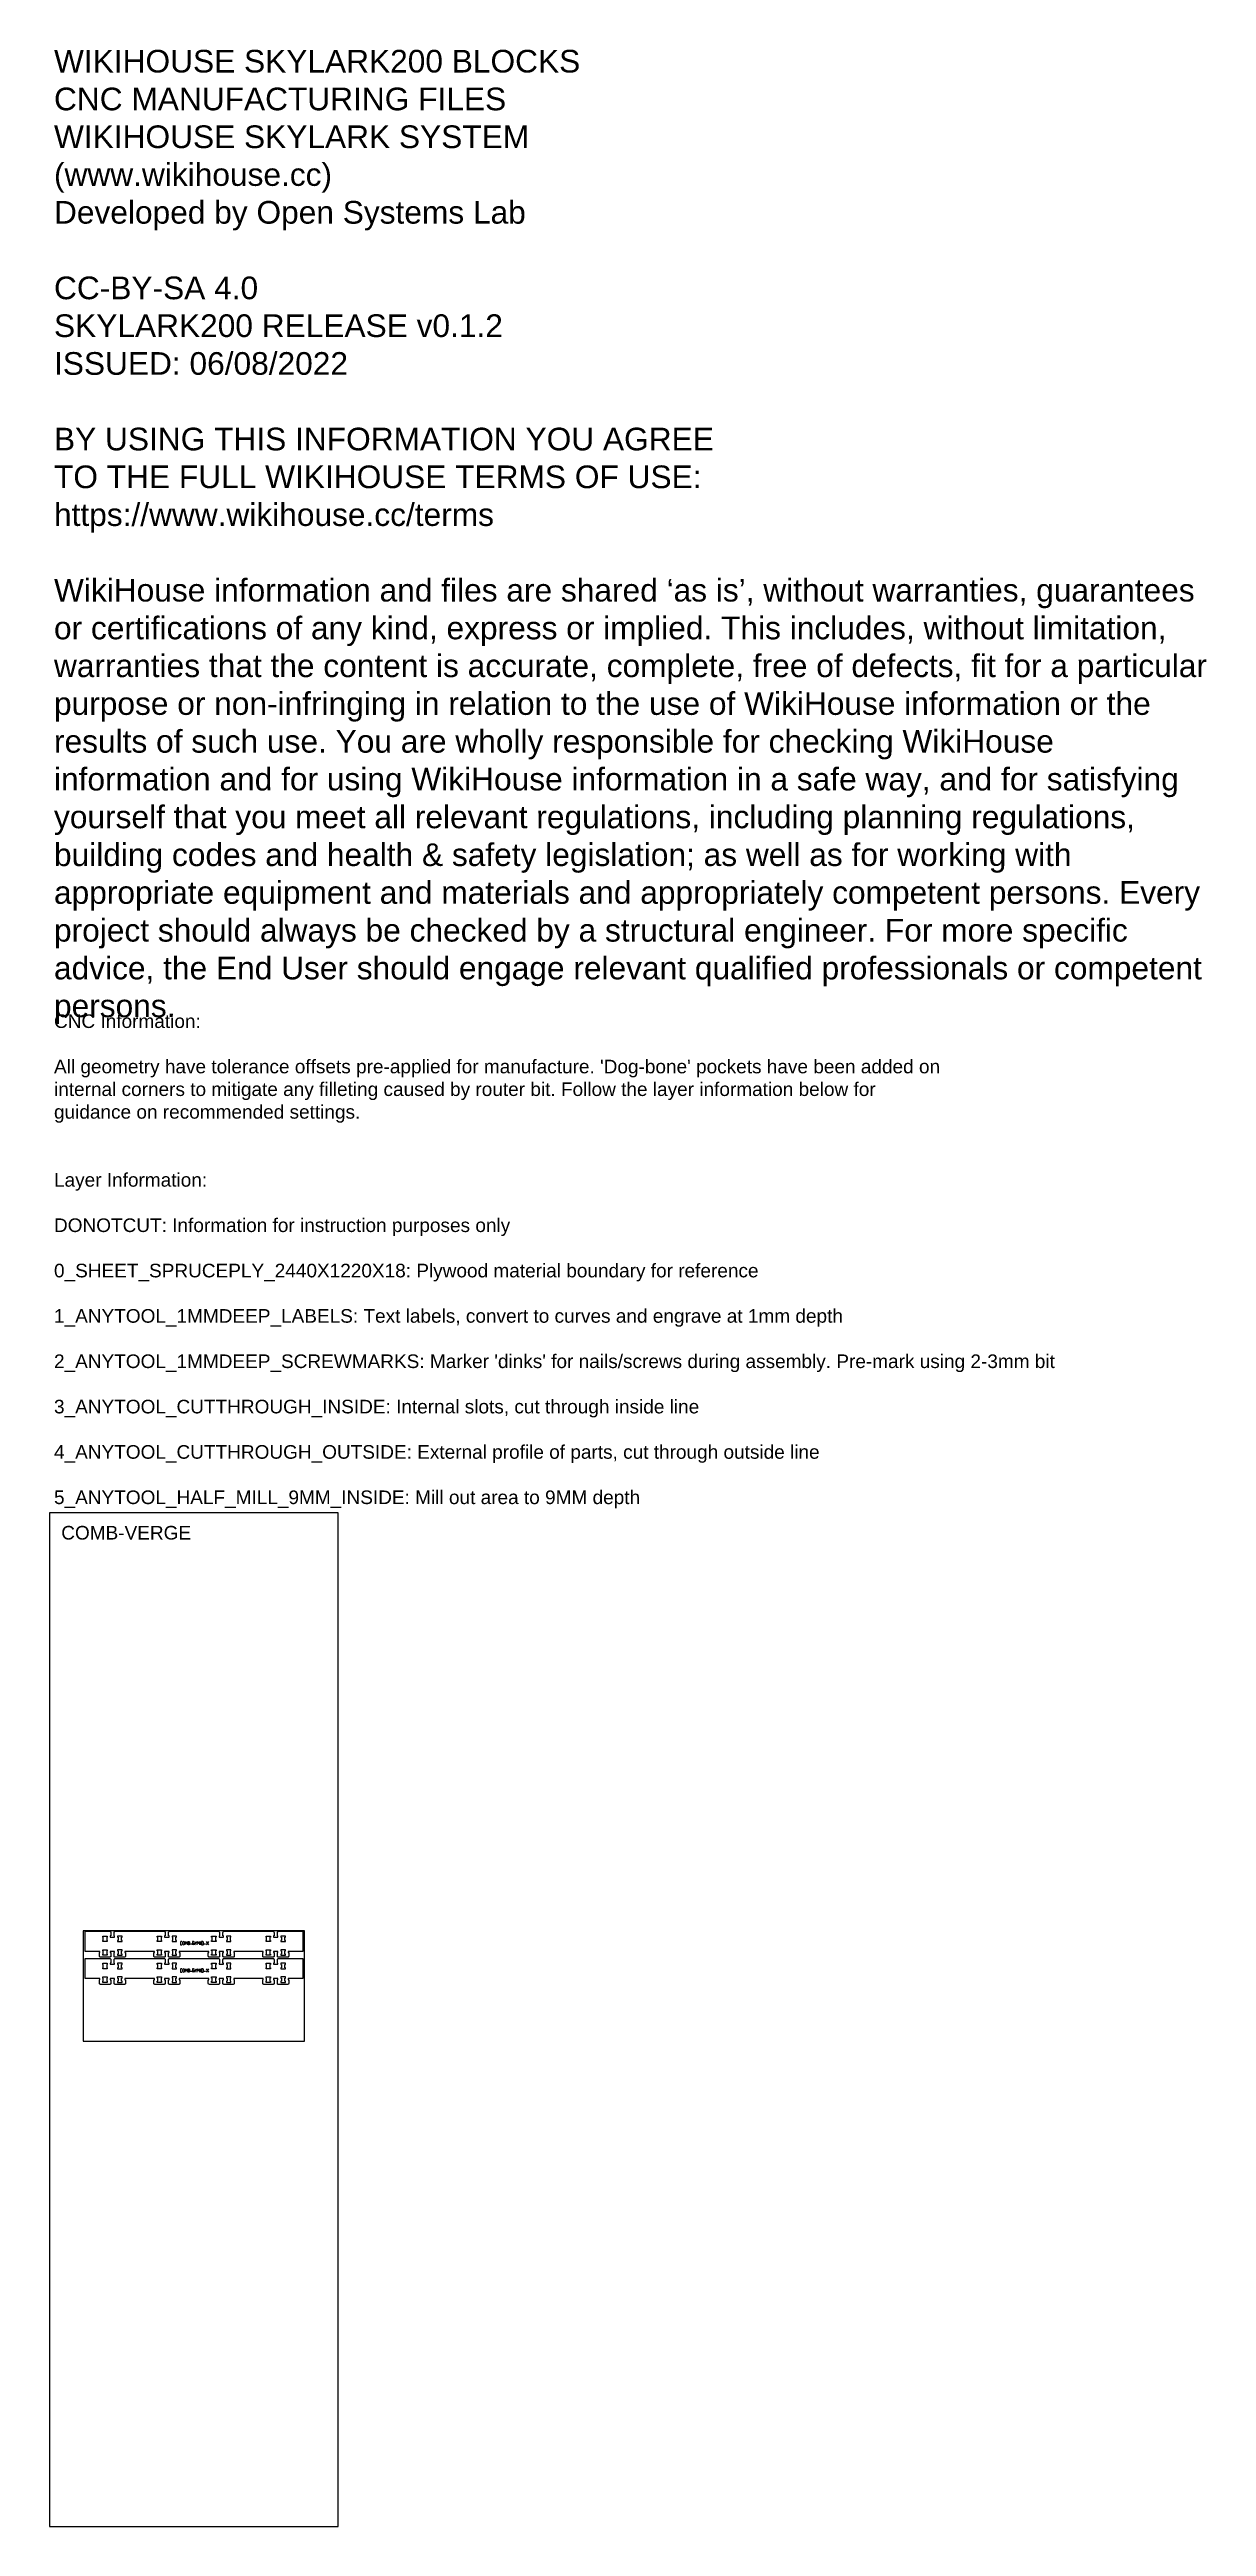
# Model space of a CAD drawing. Header units: millimetres. Extents: x 0 to 12757, y 0 to 27318.
import ezdxf

# ---------------------------------------------------------------- set-up
doc = ezdxf.new("R2010")
doc.units = ezdxf.units.MM
for name, color, linetype, true_color in [('0_SHEET_SPRUCEPLY_2440X122', 1, 'Continuous', 0xff0000), ('1_ANYTOOL_1MMDEEP_LABELS_S', 2, 'Continuous', 0xffff00), ('3_ANYTOOL_CUTTHROUGH_INSID', 4, 'Continuous', 0x00ffff), ('4_ANYTOOL_CUTTHROUGH_OUTSI', 5, 'Continuous', 0x0000ff), ('DONOTCUT', 7, 'Continuous', 0xffffff)]:
    doc.layers.add(name, color=color, linetype=linetype, true_color=true_color)
doc.styles.add('Arial', font='')
doc.styles.get('Arial').set_extended_font_data('Arial')

msp = doc.modelspace()

# ---------------------------------------------------------------- linework, layer by layer
at = {"layer": '0_SHEET_SPRUCEPLY_2440X122'}
msp.add_lwpolyline([(372, 6571), (372, 5351), (2812, 5351), (2812, 6571)], close=True, dxfattribs=at)
at = {"layer": '1_ANYTOOL_1MMDEEP_LABELS_S', "color": 2, "true_color": 0xffff00}
for points in [[(1459, 6450), (1449, 6450, 0.414214), (1443, 6444), (1443, 6420, 0.414214), (1449, 6414), (1459, 6414)], [(1527, 6434), (1537, 6434, -1), (1537, 6414), (1527, 6414), (1527, 6450), (1537, 6450, -1), (1537, 6434)], [(1577, 6430), (1587, 6430, 1), (1587, 6450), (1577, 6450), (1577, 6414)], [(1459, 6149), (1449, 6149, 0.414214), (1443, 6143), (1443, 6119, 0.414214), (1449, 6113), (1459, 6113)], [(1527, 6133), (1537, 6133, -1), (1537, 6113), (1527, 6113), (1527, 6149), (1537, 6149, -1), (1537, 6133)], [(1577, 6129), (1587, 6129, 1), (1587, 6149), (1577, 6149), (1577, 6113)]]:
    msp.add_lwpolyline(points, format="xyb", dxfattribs=at)
for points in [[(1467, 6424, 1), (1487, 6424), (1487, 6440, 1), (1467, 6440)], [(1689, 6450), (1677, 6450), (1677, 6414), (1689, 6414, 0.414214), (1697, 6422), (1697, 6442, 0.414214)], [(1467, 6123, 1), (1487, 6123), (1487, 6139, 1), (1467, 6139)], [(1689, 6149), (1677, 6149), (1677, 6113), (1689, 6113, 0.414214), (1697, 6121), (1697, 6141, 0.414214)]]:
    msp.add_lwpolyline(points, format="xyb", close=True, dxfattribs=at)
for points in [[(1495, 6414), (1495, 6450), (1507, 6430), (1519, 6450), (1519, 6414)], [(1555, 6426), (1571, 6426)], [(1597, 6414), (1589, 6430)], [(1601, 6414), (1617, 6450)], [(1629, 6414), (1629, 6450), (1641, 6430), (1653, 6450), (1653, 6414)], [(1665, 6450), (1665, 6414)], [(1705, 6426), (1721, 6426)], [(1727, 6450), (1751, 6414)], [(1751, 6450), (1727, 6414)], [(1495, 6113), (1495, 6149), (1507, 6129), (1519, 6149), (1519, 6113)], [(1555, 6125), (1571, 6125)], [(1597, 6113), (1589, 6129)], [(1601, 6113), (1617, 6149)], [(1629, 6113), (1629, 6149), (1641, 6129), (1653, 6149), (1653, 6113)], [(1665, 6149), (1665, 6113)], [(1705, 6125), (1721, 6125)], [(1751, 6149), (1727, 6113)], [(1727, 6149), (1751, 6113)]]:
    msp.add_lwpolyline(points, dxfattribs=at)
at = {"layer": '3_ANYTOOL_CUTTHROUGH_INSID', "color": 4, "true_color": 0x00ffff}
for points in [[(587, 6462), (593, 6462), (593, 6498), (587, 6498), (587, 6510), (636, 6510), (636, 6498), (630, 6498), (630, 6462), (636, 6462), (636, 6450), (587, 6450)], [(587, 6462), (593, 6462), (593, 6498), (587, 6498), (587, 6510), (636, 6510), (636, 6498), (630, 6498), (630, 6462), (636, 6462), (636, 6450), (587, 6450)], [(587, 6348), (587, 6360), (636, 6360), (636, 6348), (630, 6348), (630, 6312), (636, 6312), (636, 6300), (587, 6300), (587, 6312), (593, 6312), (593, 6348)], [(587, 6348), (587, 6360), (636, 6360), (636, 6348), (630, 6348), (630, 6312), (636, 6312), (636, 6300), (587, 6300), (587, 6312), (593, 6312), (593, 6348)], [(800, 6462), (794, 6462), (794, 6498), (800, 6498), (800, 6510), (751, 6510), (751, 6498), (757, 6498), (757, 6462), (751, 6462), (751, 6450), (800, 6450)], [(800, 6462), (794, 6462), (794, 6498), (800, 6498), (800, 6510), (751, 6510), (751, 6498), (757, 6498), (757, 6462), (751, 6462), (751, 6450), (800, 6450)], [(800, 6348), (800, 6360), (751, 6360), (751, 6348), (757, 6348), (757, 6312), (751, 6312), (751, 6300), (800, 6300), (800, 6312), (794, 6312), (794, 6348)], [(800, 6348), (800, 6360), (751, 6360), (751, 6348), (757, 6348), (757, 6312), (751, 6312), (751, 6300), (800, 6300), (800, 6312), (794, 6312), (794, 6348)], [(1187, 6462), (1193, 6462), (1193, 6498), (1187, 6498), (1187, 6510), (1236, 6510), (1236, 6498), (1230, 6498), (1230, 6462), (1236, 6462), (1236, 6450), (1187, 6450)], [(1187, 6462), (1193, 6462), (1193, 6498), (1187, 6498), (1187, 6510), (1236, 6510), (1236, 6498), (1230, 6498), (1230, 6462), (1236, 6462), (1236, 6450), (1187, 6450)], [(1187, 6348), (1187, 6360), (1236, 6360), (1236, 6348), (1230, 6348), (1230, 6312), (1236, 6312), (1236, 6300), (1187, 6300), (1187, 6312), (1193, 6312), (1193, 6348)], [(1187, 6348), (1187, 6360), (1236, 6360), (1236, 6348), (1230, 6348), (1230, 6312), (1236, 6312), (1236, 6300), (1187, 6300), (1187, 6312), (1193, 6312), (1193, 6348)], [(1400, 6462), (1394, 6462), (1394, 6498), (1400, 6498), (1400, 6510), (1351, 6510), (1351, 6498), (1357, 6498), (1357, 6462), (1351, 6462), (1351, 6450), (1400, 6450)], [(1400, 6462), (1394, 6462), (1394, 6498), (1400, 6498), (1400, 6510), (1351, 6510), (1351, 6498), (1357, 6498), (1357, 6462), (1351, 6462), (1351, 6450), (1400, 6450)], [(1400, 6348), (1400, 6360), (1351, 6360), (1351, 6348), (1357, 6348), (1357, 6312), (1351, 6312), (1351, 6300), (1400, 6300), (1400, 6312), (1394, 6312), (1394, 6348)], [(1400, 6348), (1400, 6360), (1351, 6360), (1351, 6348), (1357, 6348), (1357, 6312), (1351, 6312), (1351, 6300), (1400, 6300), (1400, 6312), (1394, 6312), (1394, 6348)], [(1787, 6462), (1793, 6462), (1793, 6498), (1787, 6498), (1787, 6510), (1836, 6510), (1836, 6498), (1830, 6498), (1830, 6462), (1836, 6462), (1836, 6450), (1787, 6450)], [(1787, 6462), (1793, 6462), (1793, 6498), (1787, 6498), (1787, 6510), (1836, 6510), (1836, 6498), (1830, 6498), (1830, 6462), (1836, 6462), (1836, 6450), (1787, 6450)], [(1787, 6348), (1787, 6360), (1836, 6360), (1836, 6348), (1830, 6348), (1830, 6312), (1836, 6312), (1836, 6300), (1787, 6300), (1787, 6312), (1793, 6312), (1793, 6348)], [(1787, 6348), (1787, 6360), (1836, 6360), (1836, 6348), (1830, 6348), (1830, 6312), (1836, 6312), (1836, 6300), (1787, 6300), (1787, 6312), (1793, 6312), (1793, 6348)], [(2000, 6462), (1994, 6462), (1994, 6498), (2000, 6498), (2000, 6510), (1951, 6510), (1951, 6498), (1957, 6498), (1957, 6462), (1951, 6462), (1951, 6450), (2000, 6450)], [(2000, 6462), (1994, 6462), (1994, 6498), (2000, 6498), (2000, 6510), (1951, 6510), (1951, 6498), (1957, 6498), (1957, 6462), (1951, 6462), (1951, 6450), (2000, 6450)], [(2000, 6348), (2000, 6360), (1951, 6360), (1951, 6348), (1957, 6348), (1957, 6312), (1951, 6312), (1951, 6300), (2000, 6300), (2000, 6312), (1994, 6312), (1994, 6348)], [(2000, 6348), (2000, 6360), (1951, 6360), (1951, 6348), (1957, 6348), (1957, 6312), (1951, 6312), (1951, 6300), (2000, 6300), (2000, 6312), (1994, 6312), (1994, 6348)], [(2387, 6462), (2393, 6462), (2393, 6498), (2387, 6498), (2387, 6510), (2436, 6510), (2436, 6498), (2430, 6498), (2430, 6462), (2436, 6462), (2436, 6450), (2387, 6450)], [(2387, 6462), (2393, 6462), (2393, 6498), (2387, 6498), (2387, 6510), (2436, 6510), (2436, 6498), (2430, 6498), (2430, 6462), (2436, 6462), (2436, 6450), (2387, 6450)], [(2387, 6348), (2387, 6360), (2436, 6360), (2436, 6348), (2430, 6348), (2430, 6312), (2436, 6312), (2436, 6300), (2387, 6300), (2387, 6312), (2393, 6312), (2393, 6348)], [(2387, 6348), (2387, 6360), (2436, 6360), (2436, 6348), (2430, 6348), (2430, 6312), (2436, 6312), (2436, 6300), (2387, 6300), (2387, 6312), (2393, 6312), (2393, 6348)], [(2600, 6462), (2594, 6462), (2594, 6498), (2600, 6498), (2600, 6510), (2551, 6510), (2551, 6498), (2557, 6498), (2557, 6462), (2551, 6462), (2551, 6450), (2600, 6450)], [(2600, 6462), (2594, 6462), (2594, 6498), (2600, 6498), (2600, 6510), (2551, 6510), (2551, 6498), (2557, 6498), (2557, 6462), (2551, 6462), (2551, 6450), (2600, 6450)], [(2600, 6348), (2600, 6360), (2551, 6360), (2551, 6348), (2557, 6348), (2557, 6312), (2551, 6312), (2551, 6300), (2600, 6300), (2600, 6312), (2594, 6312), (2594, 6348)], [(2600, 6348), (2600, 6360), (2551, 6360), (2551, 6348), (2557, 6348), (2557, 6312), (2551, 6312), (2551, 6300), (2600, 6300), (2600, 6312), (2594, 6312), (2594, 6348)], [(587, 6163), (593, 6163), (593, 6198), (587, 6198), (587, 6211), (636, 6211), (636, 6198), (630, 6198), (630, 6163), (636, 6163), (636, 6150), (587, 6150)], [(587, 6163), (593, 6163), (593, 6198), (587, 6198), (587, 6211), (636, 6211), (636, 6198), (630, 6198), (630, 6163), (636, 6163), (636, 6150), (587, 6150)], [(587, 6048), (587, 6061), (636, 6061), (636, 6048), (630, 6048), (630, 6013), (636, 6013), (636, 6000), (587, 6000), (587, 6013), (593, 6013), (593, 6048)], [(587, 6048), (587, 6061), (636, 6061), (636, 6048), (630, 6048), (630, 6013), (636, 6013), (636, 6000), (587, 6000), (587, 6013), (593, 6013), (593, 6048)], [(800, 6163), (794, 6163), (794, 6198), (800, 6198), (800, 6211), (751, 6211), (751, 6198), (757, 6198), (757, 6163), (751, 6163), (751, 6150), (800, 6150)], [(800, 6163), (794, 6163), (794, 6198), (800, 6198), (800, 6211), (751, 6211), (751, 6198), (757, 6198), (757, 6163), (751, 6163), (751, 6150), (800, 6150)], [(800, 6048), (800, 6061), (751, 6061), (751, 6048), (757, 6048), (757, 6013), (751, 6013), (751, 6000), (800, 6000), (800, 6013), (794, 6013), (794, 6048)], [(800, 6048), (800, 6061), (751, 6061), (751, 6048), (757, 6048), (757, 6013), (751, 6013), (751, 6000), (800, 6000), (800, 6013), (794, 6013), (794, 6048)], [(1187, 6163), (1193, 6163), (1193, 6198), (1187, 6198), (1187, 6211), (1236, 6211), (1236, 6198), (1230, 6198), (1230, 6163), (1236, 6163), (1236, 6150), (1187, 6150)], [(1187, 6163), (1193, 6163), (1193, 6198), (1187, 6198), (1187, 6211), (1236, 6211), (1236, 6198), (1230, 6198), (1230, 6163), (1236, 6163), (1236, 6150), (1187, 6150)], [(1187, 6048), (1187, 6061), (1236, 6061), (1236, 6048), (1230, 6048), (1230, 6013), (1236, 6013), (1236, 6000), (1187, 6000), (1187, 6013), (1193, 6013), (1193, 6048)], [(1187, 6048), (1187, 6061), (1236, 6061), (1236, 6048), (1230, 6048), (1230, 6013), (1236, 6013), (1236, 6000), (1187, 6000), (1187, 6013), (1193, 6013), (1193, 6048)], [(1400, 6163), (1394, 6163), (1394, 6198), (1400, 6198), (1400, 6211), (1351, 6211), (1351, 6198), (1357, 6198), (1357, 6163), (1351, 6163), (1351, 6150), (1400, 6150)], [(1400, 6163), (1394, 6163), (1394, 6198), (1400, 6198), (1400, 6211), (1351, 6211), (1351, 6198), (1357, 6198), (1357, 6163), (1351, 6163), (1351, 6150), (1400, 6150)], [(1400, 6048), (1400, 6061), (1351, 6061), (1351, 6048), (1357, 6048), (1357, 6013), (1351, 6013), (1351, 6000), (1400, 6000), (1400, 6013), (1394, 6013), (1394, 6048)], [(1400, 6048), (1400, 6061), (1351, 6061), (1351, 6048), (1357, 6048), (1357, 6013), (1351, 6013), (1351, 6000), (1400, 6000), (1400, 6013), (1394, 6013), (1394, 6048)], [(1787, 6163), (1793, 6163), (1793, 6198), (1787, 6198), (1787, 6211), (1836, 6211), (1836, 6198), (1830, 6198), (1830, 6163), (1836, 6163), (1836, 6150), (1787, 6150)], [(1787, 6163), (1793, 6163), (1793, 6198), (1787, 6198), (1787, 6211), (1836, 6211), (1836, 6198), (1830, 6198), (1830, 6163), (1836, 6163), (1836, 6150), (1787, 6150)], [(1787, 6048), (1787, 6061), (1836, 6061), (1836, 6048), (1830, 6048), (1830, 6013), (1836, 6013), (1836, 6000), (1787, 6000), (1787, 6013), (1793, 6013), (1793, 6048)], [(1787, 6048), (1787, 6061), (1836, 6061), (1836, 6048), (1830, 6048), (1830, 6013), (1836, 6013), (1836, 6000), (1787, 6000), (1787, 6013), (1793, 6013), (1793, 6048)], [(2000, 6163), (1994, 6163), (1994, 6198), (2000, 6198), (2000, 6211), (1951, 6211), (1951, 6198), (1957, 6198), (1957, 6163), (1951, 6163), (1951, 6150), (2000, 6150)], [(2000, 6163), (1994, 6163), (1994, 6198), (2000, 6198), (2000, 6211), (1951, 6211), (1951, 6198), (1957, 6198), (1957, 6163), (1951, 6163), (1951, 6150), (2000, 6150)], [(2000, 6048), (2000, 6061), (1951, 6061), (1951, 6048), (1957, 6048), (1957, 6013), (1951, 6013), (1951, 6000), (2000, 6000), (2000, 6013), (1994, 6013), (1994, 6048)], [(2000, 6048), (2000, 6061), (1951, 6061), (1951, 6048), (1957, 6048), (1957, 6013), (1951, 6013), (1951, 6000), (2000, 6000), (2000, 6013), (1994, 6013), (1994, 6048)], [(2387, 6163), (2393, 6163), (2393, 6198), (2387, 6198), (2387, 6211), (2436, 6211), (2436, 6198), (2430, 6198), (2430, 6163), (2436, 6163), (2436, 6150), (2387, 6150)], [(2387, 6163), (2393, 6163), (2393, 6198), (2387, 6198), (2387, 6211), (2436, 6211), (2436, 6198), (2430, 6198), (2430, 6163), (2436, 6163), (2436, 6150), (2387, 6150)], [(2387, 6048), (2387, 6061), (2436, 6061), (2436, 6048), (2430, 6048), (2430, 6013), (2436, 6013), (2436, 6000), (2387, 6000), (2387, 6013), (2393, 6013), (2393, 6048)], [(2387, 6048), (2387, 6061), (2436, 6061), (2436, 6048), (2430, 6048), (2430, 6013), (2436, 6013), (2436, 6000), (2387, 6000), (2387, 6013), (2393, 6013), (2393, 6048)], [(2600, 6163), (2594, 6163), (2594, 6198), (2600, 6198), (2600, 6211), (2551, 6211), (2551, 6198), (2557, 6198), (2557, 6163), (2551, 6163), (2551, 6150), (2600, 6150)], [(2600, 6163), (2594, 6163), (2594, 6198), (2600, 6198), (2600, 6211), (2551, 6211), (2551, 6198), (2557, 6198), (2557, 6163), (2551, 6163), (2551, 6150), (2600, 6150)], [(2600, 6048), (2600, 6061), (2551, 6061), (2551, 6048), (2557, 6048), (2557, 6013), (2551, 6013), (2551, 6000), (2600, 6000), (2600, 6013), (2594, 6013), (2594, 6048)], [(2600, 6048), (2600, 6061), (2551, 6061), (2551, 6048), (2557, 6048), (2557, 6013), (2551, 6013), (2551, 6000), (2600, 6000), (2600, 6013), (2594, 6013), (2594, 6048)]]:
    msp.add_lwpolyline(points, close=True, dxfattribs=at)
at = {"layer": '4_ANYTOOL_CUTTHROUGH_OUTSI', "color": 5, "true_color": 0x0000ff}
for points in [[(718, 6502), (718, 6514), (712, 6514), (712, 6552), (712, 6552, -0.414214), (724, 6564), (1264, 6564, -0.414214), (1275, 6552), (1275, 6514), (1269, 6514), (1269, 6501), (1318, 6501), (1318, 6514), (1312, 6514), (1312, 6552), (1312, 6552, -0.198912), (1315, 6560, -0.198912), (1324, 6564), (1864, 6564, -0.198912), (1872, 6560, -0.198912), (1875, 6552), (1875, 6514), (1869, 6514), (1869, 6501), (1918, 6501), (1918, 6514), (1912, 6514), (1912, 6552), (1912, 6552, -0.198912), (1915, 6560, -0.198912), (1924, 6564), (2464, 6564, -0.198912), (2472, 6560, -0.198912), (2475, 6552), (2475, 6514), (2469, 6514), (2469, 6501), (2518, 6501), (2518, 6514), (2512, 6514), (2512, 6552), (2512, 6552, -0.414214), (2524, 6564), (2793, 6564), (2793, 6342), (2631, 6342), (2631, 6330), (2637, 6330), (2637, 6290), (2637, 6290, -0.414214), (2626, 6278), (2524, 6278), (2523, 6278), (2523, 6278), (2523, 6278), (2522, 6278), (2522, 6278), (2522, 6278), (2522, 6278), (2521, 6279), (2521, 6279), (2521, 6279), (2521, 6279), (2520, 6279), (2520, 6279), (2520, 6279), (2519, 6279), (2519, 6279), (2519, 6279), (2519, 6279), (2518, 6279), (2518, 6280), (2518, 6280), (2518, 6280), (2517, 6280), (2517, 6280), (2517, 6280), (2517, 6281), (2516, 6281), (2516, 6281), (2516, 6281), (2516, 6281), (2515, 6282), (2515, 6282), (2515, 6282), (2515, 6282), (2515, 6282), (2514, 6283), (2514, 6283), (2514, 6283), (2514, 6283), (2514, 6284), (2514, 6284), (2513, 6284), (2513, 6284), (2513, 6285), (2513, 6285), (2513, 6285), (2513, 6285), (2513, 6286), (2512, 6286), (2512, 6286), (2512, 6287), (2512, 6287), (2512, 6287), (2512, 6287), (2512, 6288), (2512, 6288), (2512, 6288), (2512, 6288), (2512, 6289), (2512, 6289), (2512, 6289), (2512, 6290), (2512, 6290), (2512, 6290), (2512, 6330), (2518, 6330), (2518, 6342), (2469, 6342), (2469, 6330), (2475, 6330), (2475, 6290), (2475, 6290), (2475, 6290), (2475, 6290), (2475, 6289), (2475, 6289), (2475, 6289), (2475, 6288), (2475, 6288), (2475, 6288), (2475, 6288), (2475, 6287), (2475, 6287), (2475, 6287), (2475, 6287), (2475, 6286), (2475, 6286), (2474, 6286), (2474, 6285), (2474, 6285), (2474, 6285), (2474, 6285), (2474, 6284), (2474, 6284), (2474, 6284), (2473, 6284), (2473, 6283), (2473, 6283), (2473, 6283), (2473, 6283), (2472, 6282), (2472, 6282), (2472, 6282), (2472, 6282), (2472, 6282), (2471, 6281), (2471, 6281), (2471, 6281), (2471, 6281), (2470, 6281), (2470, 6280), (2470, 6280), (2470, 6280), (2469, 6280), (2469, 6280), (2469, 6280), (2469, 6279), (2468, 6279), (2468, 6279), (2468, 6279), (2468, 6279), (2467, 6279), (2467, 6279), (2467, 6279), (2466, 6279), (2466, 6279), (2466, 6279), (2466, 6279), (2465, 6278), (2465, 6278), (2465, 6278), (2465, 6278), (2464, 6278), (2464, 6278), (2464, 6278), (2464, 6278), (2362, 6278, -0.414214), (2350, 6290), (2350, 6330), (2356, 6330), (2356, 6342), (2031, 6342), (2031, 6330), (2037, 6330), (2037, 6290), (2037, 6290, -0.414214), (2026, 6278), (1924, 6278), (1923, 6278), (1923, 6278), (1923, 6278), (1922, 6278), (1922, 6278), (1922, 6278), (1922, 6278), (1921, 6279), (1921, 6279), (1921, 6279), (1921, 6279), (1920, 6279), (1920, 6279), (1920, 6279), (1919, 6279), (1919, 6279), (1919, 6279), (1919, 6279), (1918, 6279), (1918, 6280), (1918, 6280), (1918, 6280), (1917, 6280), (1917, 6280), (1917, 6280), (1917, 6281), (1916, 6281), (1916, 6281), (1916, 6281), (1916, 6281), (1915, 6282), (1915, 6282), (1915, 6282), (1915, 6282), (1915, 6282), (1914, 6283), (1914, 6283), (1914, 6283), (1914, 6283), (1914, 6284), (1914, 6284), (1913, 6284), (1913, 6284), (1913, 6285), (1913, 6285), (1913, 6285), (1913, 6285), (1913, 6286), (1912, 6286), (1912, 6286), (1912, 6287), (1912, 6287), (1912, 6287), (1912, 6287), (1912, 6288), (1912, 6288), (1912, 6288), (1912, 6288), (1912, 6289), (1912, 6289), (1912, 6289), (1912, 6290), (1912, 6290), (1912, 6290), (1912, 6330), (1918, 6330), (1918, 6342), (1869, 6342), (1869, 6330), (1875, 6330), (1875, 6290), (1875, 6290), (1875, 6290), (1875, 6290), (1875, 6289), (1875, 6289), (1875, 6289), (1875, 6288), (1875, 6288), (1875, 6288), (1875, 6288), (1875, 6287), (1875, 6287), (1875, 6287), (1875, 6287), (1875, 6286), (1875, 6286), (1874, 6286), (1874, 6285), (1874, 6285), (1874, 6285), (1874, 6285), (1874, 6284), (1874, 6284), (1873, 6284), (1873, 6284), (1873, 6283), (1873, 6283), (1873, 6283), (1873, 6283), (1872, 6282), (1872, 6282), (1872, 6282), (1872, 6282), (1872, 6282), (1871, 6281), (1871, 6281), (1871, 6281), (1871, 6281), (1870, 6281), (1870, 6280), (1870, 6280), (1870, 6280), (1869, 6280), (1869, 6280), (1869, 6280), (1869, 6279), (1868, 6279), (1868, 6279), (1868, 6279), (1868, 6279), (1867, 6279), (1867, 6279), (1867, 6279), (1866, 6279), (1866, 6279), (1866, 6279), (1866, 6279), (1865, 6278), (1865, 6278), (1865, 6278), (1865, 6278), (1864, 6278), (1864, 6278), (1864, 6278), (1864, 6278), (1762, 6278, -0.414214), (1750, 6290), (1750, 6330), (1756, 6330), (1756, 6342), (1431, 6342), (1431, 6330), (1437, 6330), (1437, 6290), (1437, 6290, -0.414214), (1426, 6278), (1324, 6278), (1323, 6278), (1323, 6278), (1323, 6278), (1322, 6278), (1322, 6278), (1322, 6278), (1322, 6278), (1321, 6279), (1321, 6279), (1321, 6279), (1321, 6279), (1320, 6279), (1320, 6279), (1320, 6279), (1319, 6279), (1319, 6279), (1319, 6279), (1319, 6279), (1318, 6279), (1318, 6280), (1318, 6280), (1318, 6280), (1317, 6280), (1317, 6280), (1317, 6280), (1317, 6281), (1316, 6281), (1316, 6281), (1316, 6281), (1316, 6281), (1315, 6282), (1315, 6282), (1315, 6282), (1315, 6282), (1315, 6282), (1314, 6283), (1314, 6283), (1314, 6283), (1314, 6283), (1314, 6284), (1314, 6284), (1313, 6284), (1313, 6284), (1313, 6285), (1313, 6285), (1313, 6285), (1313, 6285), (1313, 6286), (1312, 6286), (1312, 6286), (1312, 6287), (1312, 6287), (1312, 6287), (1312, 6287), (1312, 6288), (1312, 6288), (1312, 6288), (1312, 6288), (1312, 6289), (1312, 6289), (1312, 6289), (1312, 6290), (1312, 6290), (1312, 6290), (1312, 6330), (1318, 6330), (1318, 6342), (1269, 6342), (1269, 6330), (1275, 6330), (1275, 6290), (1275, 6290), (1275, 6290), (1275, 6290), (1275, 6289), (1275, 6289), (1275, 6289), (1275, 6288), (1275, 6288), (1275, 6288), (1275, 6288), (1275, 6287), (1275, 6287), (1275, 6287), (1275, 6287), (1275, 6286), (1275, 6286), (1274, 6286), (1274, 6285), (1274, 6285), (1274, 6285), (1274, 6285), (1274, 6284), (1274, 6284), (1273, 6284), (1273, 6284), (1273, 6283), (1273, 6283), (1273, 6283), (1273, 6283), (1272, 6282), (1272, 6282), (1272, 6282), (1272, 6282), (1272, 6282), (1271, 6281), (1271, 6281), (1271, 6281), (1271, 6281), (1270, 6281), (1270, 6280), (1270, 6280), (1270, 6280), (1269, 6280), (1269, 6280), (1269, 6280), (1269, 6279), (1268, 6279), (1268, 6279), (1268, 6279), (1268, 6279), (1267, 6279), (1267, 6279), (1267, 6279), (1266, 6279), (1266, 6279), (1266, 6279), (1266, 6279), (1265, 6278), (1265, 6278), (1265, 6278), (1265, 6278), (1264, 6278), (1264, 6278), (1264, 6278), (1264, 6278), (1162, 6278, -0.414214), (1150, 6290), (1150, 6330), (1156, 6330), (1156, 6342), (831, 6342), (831, 6330), (837, 6330), (837, 6290), (837, 6290, -0.414214), (826, 6278), (724, 6278), (723, 6278), (723, 6278), (723, 6278), (722, 6278), (722, 6278), (722, 6278), (722, 6278), (721, 6279), (721, 6279), (721, 6279), (721, 6279), (720, 6279), (720, 6279), (720, 6279), (719, 6279), (719, 6279), (719, 6279), (719, 6279), (718, 6279), (718, 6280), (718, 6280), (718, 6280), (717, 6280), (717, 6280), (717, 6280), (717, 6281), (716, 6281), (716, 6281), (716, 6281), (716, 6281), (715, 6282), (715, 6282), (715, 6282), (715, 6282), (715, 6282), (714, 6283), (714, 6283), (714, 6283), (714, 6283), (714, 6284), (714, 6284), (713, 6284), (713, 6284), (713, 6285), (713, 6285), (713, 6285), (713, 6285), (713, 6286), (712, 6286), (712, 6286), (712, 6287), (712, 6287), (712, 6287), (712, 6287), (712, 6288), (712, 6288), (712, 6288), (712, 6288), (712, 6289), (712, 6289), (712, 6289), (712, 6290), (712, 6290), (712, 6290), (712, 6330), (718, 6330), (718, 6342), (669, 6342), (669, 6330), (675, 6330), (675, 6290), (675, 6290), (675, 6290), (675, 6290), (675, 6289), (675, 6289), (675, 6289), (675, 6288), (675, 6288), (675, 6288), (675, 6288), (675, 6287), (675, 6287), (675, 6287), (675, 6287), (675, 6286), (675, 6286), (674, 6286), (674, 6285), (674, 6285), (674, 6285), (674, 6285), (674, 6284), (674, 6284), (673, 6284), (673, 6284), (673, 6283), (673, 6283), (673, 6283), (673, 6283), (672, 6282), (672, 6282), (672, 6282), (672, 6282), (672, 6282), (671, 6281), (671, 6281), (671, 6281), (671, 6281), (670, 6281), (670, 6280), (670, 6280), (670, 6280), (669, 6280), (669, 6280), (669, 6280), (669, 6279), (668, 6279), (668, 6279), (668, 6279), (668, 6279), (667, 6279), (667, 6279), (667, 6279), (666, 6279), (666, 6279), (666, 6279), (666, 6279), (665, 6278), (665, 6278), (665, 6278), (665, 6278), (664, 6278), (664, 6278), (664, 6278), (664, 6278), (562, 6278, -0.414214), (550, 6290), (550, 6330), (556, 6330), (556, 6342), (394, 6342), (394, 6564), (664, 6564), (664, 6564, -0.414214), (675, 6552), (675, 6514), (669, 6514), (669, 6501), (718, 6501), (718, 6502)], [(718, 6202), (718, 6214), (712, 6214), (712, 6252), (712, 6252, -0.414214), (724, 6264), (1264, 6264, -0.414214), (1275, 6252), (1275, 6214), (1269, 6214), (1269, 6201), (1318, 6201), (1318, 6214), (1312, 6214), (1312, 6252), (1312, 6252, -0.198912), (1315, 6260, -0.198912), (1324, 6264), (1864, 6264, -0.198912), (1872, 6260, -0.198912), (1875, 6252), (1875, 6214), (1869, 6214), (1869, 6201), (1918, 6201), (1918, 6214), (1912, 6214), (1912, 6252), (1912, 6252, -0.198912), (1915, 6260, -0.198912), (1924, 6264), (2464, 6264, -0.198912), (2472, 6260, -0.198912), (2475, 6252), (2475, 6214), (2469, 6214), (2469, 6201), (2518, 6201), (2518, 6214), (2512, 6214), (2512, 6252), (2512, 6252, -0.414214), (2524, 6264), (2793, 6264), (2793, 6043), (2631, 6043), (2631, 6030), (2637, 6030), (2637, 5990), (2637, 5990, -0.414214), (2626, 5979), (2524, 5979), (2523, 5979), (2523, 5979), (2523, 5979), (2522, 5979), (2522, 5979), (2522, 5979), (2522, 5979), (2521, 5979), (2521, 5979), (2521, 5979), (2521, 5979), (2520, 5979), (2520, 5979), (2520, 5979), (2519, 5979), (2519, 5979), (2519, 5979), (2519, 5980), (2518, 5980), (2518, 5980), (2518, 5980), (2518, 5980), (2517, 5980), (2517, 5980), (2517, 5981), (2517, 5981), (2516, 5981), (2516, 5981), (2516, 5981), (2516, 5982), (2515, 5982), (2515, 5982), (2515, 5982), (2515, 5982), (2515, 5983), (2514, 5983), (2514, 5983), (2514, 5983), (2514, 5984), (2514, 5984), (2514, 5984), (2513, 5984), (2513, 5985), (2513, 5985), (2513, 5985), (2513, 5985), (2513, 5986), (2513, 5986), (2512, 5986), (2512, 5987), (2512, 5987), (2512, 5987), (2512, 5987), (2512, 5988), (2512, 5988), (2512, 5988), (2512, 5988), (2512, 5989), (2512, 5989), (2512, 5989), (2512, 5990), (2512, 5990), (2512, 5990), (2512, 5990), (2512, 6030), (2518, 6030), (2518, 6043), (2469, 6043), (2469, 6030), (2475, 6030), (2475, 5990), (2475, 5990), (2475, 5990), (2475, 5990), (2475, 5990), (2475, 5989), (2475, 5989), (2475, 5989), (2475, 5988), (2475, 5988), (2475, 5988), (2475, 5988), (2475, 5987), (2475, 5987), (2475, 5987), (2475, 5987), (2475, 5986), (2474, 5986), (2474, 5986), (2474, 5985), (2474, 5985), (2474, 5985), (2474, 5985), (2474, 5984), (2474, 5984), (2473, 5984), (2473, 5984), (2473, 5983), (2473, 5983), (2473, 5983), (2472, 5983), (2472, 5982), (2472, 5982), (2472, 5982), (2472, 5982), (2471, 5982), (2471, 5981), (2471, 5981), (2471, 5981), (2470, 5981), (2470, 5981), (2470, 5980), (2470, 5980), (2469, 5980), (2469, 5980), (2469, 5980), (2469, 5980), (2468, 5980), (2468, 5979), (2468, 5979), (2468, 5979), (2467, 5979), (2467, 5979), (2467, 5979), (2466, 5979), (2466, 5979), (2466, 5979), (2466, 5979), (2465, 5979), (2465, 5979), (2465, 5979), (2465, 5979), (2464, 5979), (2464, 5979), (2464, 5979), (2464, 5979), (2362, 5979, -0.414214), (2350, 5990), (2350, 6030), (2356, 6030), (2356, 6043), (2031, 6043), (2031, 6030), (2037, 6030), (2037, 5990), (2037, 5990, -0.414214), (2026, 5979), (1924, 5979), (1923, 5979), (1923, 5979), (1923, 5979), (1922, 5979), (1922, 5979), (1922, 5979), (1922, 5979), (1921, 5979), (1921, 5979), (1921, 5979), (1921, 5979), (1920, 5979), (1920, 5979), (1920, 5979), (1919, 5979), (1919, 5979), (1919, 5979), (1919, 5980), (1918, 5980), (1918, 5980), (1918, 5980), (1918, 5980), (1917, 5980), (1917, 5980), (1917, 5981), (1917, 5981), (1916, 5981), (1916, 5981), (1916, 5981), (1916, 5982), (1915, 5982), (1915, 5982), (1915, 5982), (1915, 5982), (1915, 5983), (1914, 5983), (1914, 5983), (1914, 5983), (1914, 5984), (1914, 5984), (1914, 5984), (1913, 5984), (1913, 5985), (1913, 5985), (1913, 5985), (1913, 5985), (1913, 5986), (1913, 5986), (1912, 5986), (1912, 5987), (1912, 5987), (1912, 5987), (1912, 5987), (1912, 5988), (1912, 5988), (1912, 5988), (1912, 5988), (1912, 5989), (1912, 5989), (1912, 5989), (1912, 5990), (1912, 5990), (1912, 5990), (1912, 5990), (1912, 6030), (1918, 6030), (1918, 6043), (1869, 6043), (1869, 6030), (1875, 6030), (1875, 5990), (1875, 5990), (1875, 5990), (1875, 5990), (1875, 5990), (1875, 5989), (1875, 5989), (1875, 5989), (1875, 5988), (1875, 5988), (1875, 5988), (1875, 5988), (1875, 5987), (1875, 5987), (1875, 5987), (1875, 5987), (1875, 5986), (1874, 5986), (1874, 5986), (1874, 5985), (1874, 5985), (1874, 5985), (1874, 5985), (1874, 5984), (1873, 5984), (1873, 5984), (1873, 5984), (1873, 5983), (1873, 5983), (1873, 5983), (1872, 5983), (1872, 5982), (1872, 5982), (1872, 5982), (1872, 5982), (1871, 5982), (1871, 5981), (1871, 5981), (1871, 5981), (1870, 5981), (1870, 5981), (1870, 5980), (1870, 5980), (1869, 5980), (1869, 5980), (1869, 5980), (1869, 5980), (1868, 5980), (1868, 5979), (1868, 5979), (1868, 5979), (1867, 5979), (1867, 5979), (1867, 5979), (1866, 5979), (1866, 5979), (1866, 5979), (1866, 5979), (1865, 5979), (1865, 5979), (1865, 5979), (1865, 5979), (1864, 5979), (1864, 5979), (1864, 5979), (1864, 5979), (1762, 5979, -0.414214), (1750, 5990), (1750, 6030), (1756, 6030), (1756, 6043), (1431, 6043), (1431, 6030), (1437, 6030), (1437, 5990), (1437, 5990, -0.414214), (1426, 5979), (1324, 5979), (1323, 5979), (1323, 5979), (1323, 5979), (1322, 5979), (1322, 5979), (1322, 5979), (1322, 5979), (1321, 5979), (1321, 5979), (1321, 5979), (1321, 5979), (1320, 5979), (1320, 5979), (1320, 5979), (1319, 5979), (1319, 5979), (1319, 5979), (1319, 5980), (1318, 5980), (1318, 5980), (1318, 5980), (1318, 5980), (1317, 5980), (1317, 5980), (1317, 5981), (1317, 5981), (1316, 5981), (1316, 5981), (1316, 5981), (1316, 5982), (1315, 5982), (1315, 5982), (1315, 5982), (1315, 5982), (1315, 5983), (1314, 5983), (1314, 5983), (1314, 5983), (1314, 5984), (1314, 5984), (1314, 5984), (1313, 5984), (1313, 5985), (1313, 5985), (1313, 5985), (1313, 5985), (1313, 5986), (1313, 5986), (1312, 5986), (1312, 5987), (1312, 5987), (1312, 5987), (1312, 5987), (1312, 5988), (1312, 5988), (1312, 5988), (1312, 5988), (1312, 5989), (1312, 5989), (1312, 5989), (1312, 5990), (1312, 5990), (1312, 5990), (1312, 5990), (1312, 6030), (1318, 6030), (1318, 6043), (1269, 6043), (1269, 6030), (1275, 6030), (1275, 5990), (1275, 5990), (1275, 5990), (1275, 5990), (1275, 5990), (1275, 5989), (1275, 5989), (1275, 5989), (1275, 5988), (1275, 5988), (1275, 5988), (1275, 5988), (1275, 5987), (1275, 5987), (1275, 5987), (1275, 5987), (1275, 5986), (1274, 5986), (1274, 5986), (1274, 5985), (1274, 5985), (1274, 5985), (1274, 5985), (1274, 5984), (1273, 5984), (1273, 5984), (1273, 5984), (1273, 5983), (1273, 5983), (1273, 5983), (1272, 5983), (1272, 5982), (1272, 5982), (1272, 5982), (1272, 5982), (1271, 5982), (1271, 5981), (1271, 5981), (1271, 5981), (1270, 5981), (1270, 5981), (1270, 5980), (1270, 5980), (1269, 5980), (1269, 5980), (1269, 5980), (1269, 5980), (1268, 5980), (1268, 5979), (1268, 5979), (1268, 5979), (1267, 5979), (1267, 5979), (1267, 5979), (1266, 5979), (1266, 5979), (1266, 5979), (1266, 5979), (1265, 5979), (1265, 5979), (1265, 5979), (1265, 5979), (1264, 5979), (1264, 5979), (1264, 5979), (1264, 5979), (1162, 5979, -0.414214), (1150, 5990), (1150, 6030), (1156, 6030), (1156, 6043), (831, 6043), (831, 6030), (837, 6030), (837, 5990), (837, 5990, -0.414214), (826, 5979), (724, 5979), (723, 5979), (723, 5979), (723, 5979), (722, 5979), (722, 5979), (722, 5979), (722, 5979), (721, 5979), (721, 5979), (721, 5979), (721, 5979), (720, 5979), (720, 5979), (720, 5979), (719, 5979), (719, 5979), (719, 5979), (719, 5980), (718, 5980), (718, 5980), (718, 5980), (718, 5980), (717, 5980), (717, 5980), (717, 5981), (717, 5981), (716, 5981), (716, 5981), (716, 5981), (716, 5982), (715, 5982), (715, 5982), (715, 5982), (715, 5982), (715, 5983), (714, 5983), (714, 5983), (714, 5983), (714, 5984), (714, 5984), (714, 5984), (713, 5984), (713, 5985), (713, 5985), (713, 5985), (713, 5985), (713, 5986), (713, 5986), (712, 5986), (712, 5987), (712, 5987), (712, 5987), (712, 5987), (712, 5988), (712, 5988), (712, 5988), (712, 5988), (712, 5989), (712, 5989), (712, 5989), (712, 5990), (712, 5990), (712, 5990), (712, 5990), (712, 6030), (718, 6030), (718, 6043), (669, 6043), (669, 6030), (675, 6030), (675, 5990), (675, 5990), (675, 5990), (675, 5990), (675, 5990), (675, 5989), (675, 5989), (675, 5989), (675, 5988), (675, 5988), (675, 5988), (675, 5988), (675, 5987), (675, 5987), (675, 5987), (675, 5987), (675, 5986), (674, 5986), (674, 5986), (674, 5985), (674, 5985), (674, 5985), (674, 5985), (674, 5984), (673, 5984), (673, 5984), (673, 5984), (673, 5983), (673, 5983), (673, 5983), (672, 5983), (672, 5982), (672, 5982), (672, 5982), (672, 5982), (671, 5982), (671, 5981), (671, 5981), (671, 5981), (670, 5981), (670, 5981), (670, 5980), (670, 5980), (669, 5980), (669, 5980), (669, 5980), (669, 5980), (668, 5980), (668, 5979), (668, 5979), (668, 5979), (667, 5979), (667, 5979), (667, 5979), (666, 5979), (666, 5979), (666, 5979), (666, 5979), (665, 5979), (665, 5979), (665, 5979), (665, 5979), (664, 5979), (664, 5979), (664, 5979), (664, 5979), (562, 5979, -0.414214), (550, 5990), (550, 6030), (556, 6030), (556, 6043), (394, 6043), (394, 6264), (664, 6264), (664, 6264, -0.414214), (675, 6252), (675, 6214), (669, 6214), (669, 6201), (718, 6201), (718, 6202)]]:
    msp.add_lwpolyline(points, format="xyb", close=True, dxfattribs=at)
at = {"layer": 'DONOTCUT'}
msp.add_lwpolyline([(0, 0), (3183, 0), (3183, 11179), (0, 11179)], close=True, dxfattribs=at)

# ---------------------------------------------------------------- texts
at = {"layer": 'DONOTCUT', "attachment_point": 1, "style": 'Arial'}
for s, insert, char_height, width in [('{\\fArial;WIKIHOUSE SKYLARK200 BLOCKS}\\P{\\fArial;CNC MANUFACTURING FILES}\\P{\\fArial;WIKIHOUSE SKYLARK SYSTEM}\\P{\\fArial;(www.wikihouse.cc)}\\P{\\fArial;Developed by Open Systems Lab}\\P\\P{\\fArial;CC-BY-SA 4.0}\\P{\\fArial;SKYLARK200 RELEASE v0.1.2}\\P{\\fArial;ISSUED: 06/08/2022}\\P\\P{\\fArial;BY USING THIS INFORMATION YOU AGREE }\\P{\\fArial;TO THE FULL WIKIHOUSE TERMS OF USE:}\\P{\\fArial;https://www.wikihouse.cc/terms}\\P\\P{\\fArial;WikiHouse information and files are shared }{\\fArial;‘as is}{\\fArial;’, without warranties, guarantees }\\P{\\fArial;or certifications of any kind, express or implied. This includes, without limitation, }\\P{\\fArial;warranties that the content is accurate, complete, free of defects, fit for a particular }\\P{\\fArial;purpose or non-infringing in relation to the use of WikiHouse information or the }\\P{\\fArial;results of such use. You are wholly responsible for checking WikiHouse }\\P{\\fArial;information and for using WikiHouse information in a safe way, and for satisfying }\\P{\\fArial;yourself that you meet all relevant regulations, including planning regulations, }\\P{\\fArial;building codes and health & safety legislation; as well as for working with }\\P{\\fArial;appropriate equipment and materials and appropriately competent persons. Every }\\P{\\fArial;project should always be checked by a structural engineer. For more specific }\\P{\\fArial;advice, the End User should engage relevant qualified professionals or competent }\\P{\\fArial;persons.}\\P', (49, 27315), 250, 12895.38), ("{\\fArial;CNC Information:}\\P\\P{\\fArial;All geometry have tolerance offsets pre-applied for manufacture. 'Dog-bone' pockets have been added on}\\P{\\fArial;internal corners to mitigate any filleting caused by router bit. Follow the layer information below for}\\P{\\fArial;guidance on recommended settings.}\\P\\P\\P{\\fArial;Layer Information:}\\P\\P{\\fArial;DONOTCUT: Information for instruction purposes only}\\P\\P{\\fArial;0_SHEET_SPRUCEPLY_2440X1220X18: Plywood material boundary for reference}\\P\\P{\\fArial;1_ANYTOOL_1MMDEEP_LABELS: Text labels, convert to curves and engrave at 1mm depth}\\P\\P{\\fArial;2_ANYTOOL_1MMDEEP_SCREWMARKS: Marker 'dinks' for nails/screws during assembly. Pre-mark using 2-3mm bit}\\P\\P{\\fArial;3_ANYTOOL_CUTTHROUGH_INSIDE: Internal slots, cut through inside line}\\P\\P{\\fArial;4_ANYTOOL_CUTTHROUGH_OUTSIDE: External profile of parts, cut through outside line}\\P\\P{\\fArial;5_ANYTOOL_HALF_MILL_9MM_INSIDE: Mill out area to 9MM depth}", (49, 16677), 150, 22265.22), ('COMB-VERGE', (129, 11035, 0), 150, 3130.43)]:
    msp.add_mtext(s, dxfattribs=dict(at, insert=insert, char_height=char_height, width=width))

doc.saveas('drawing.dxf')
